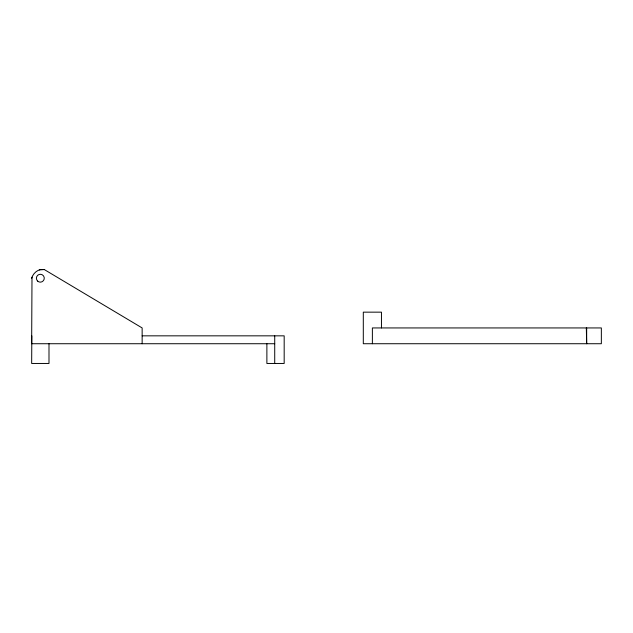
<?xml version="1.0" encoding="UTF-8"?>
<svg xmlns="http://www.w3.org/2000/svg" width="633" height="633" viewBox="0 0 633 633"><rect width="100%" height="100%" fill="white"/><g stroke="black" fill="none" stroke-linecap="round" stroke-linejoin="round"><path stroke-width="0.95" d="M31.998 277.207L31.65 343.727L274.722 343.727M39.317 269.887L44.27 269.539L142.148 327.941L142.148 343.727M44.27 269.547L40.33 269.547A12.707 12.707 0 0 0 31.658 278.219M31.824 335.838L31.666 363.461L48.994 363.461L48.994 343.727M142.148 335.838L284.177 335.838L284.177 363.461L266.881 363.461L266.881 343.727M586.332 327.941L586.664 343.727L586.664 327.941M381.454 327.941L381.454 312.156L363.302 312.156L363.302 343.727L601.35 343.727L601.35 327.941L372.378 327.941L372.378 343.727M274.722 335.838L274.722 363.461M37.671 281.131A3.948 3.948 0 0 0 44.183 279.066A3.948 3.948 0 0 0 39.143 274.461A3.948 3.948 0 0 0 37.671 281.131"/></g></svg>
